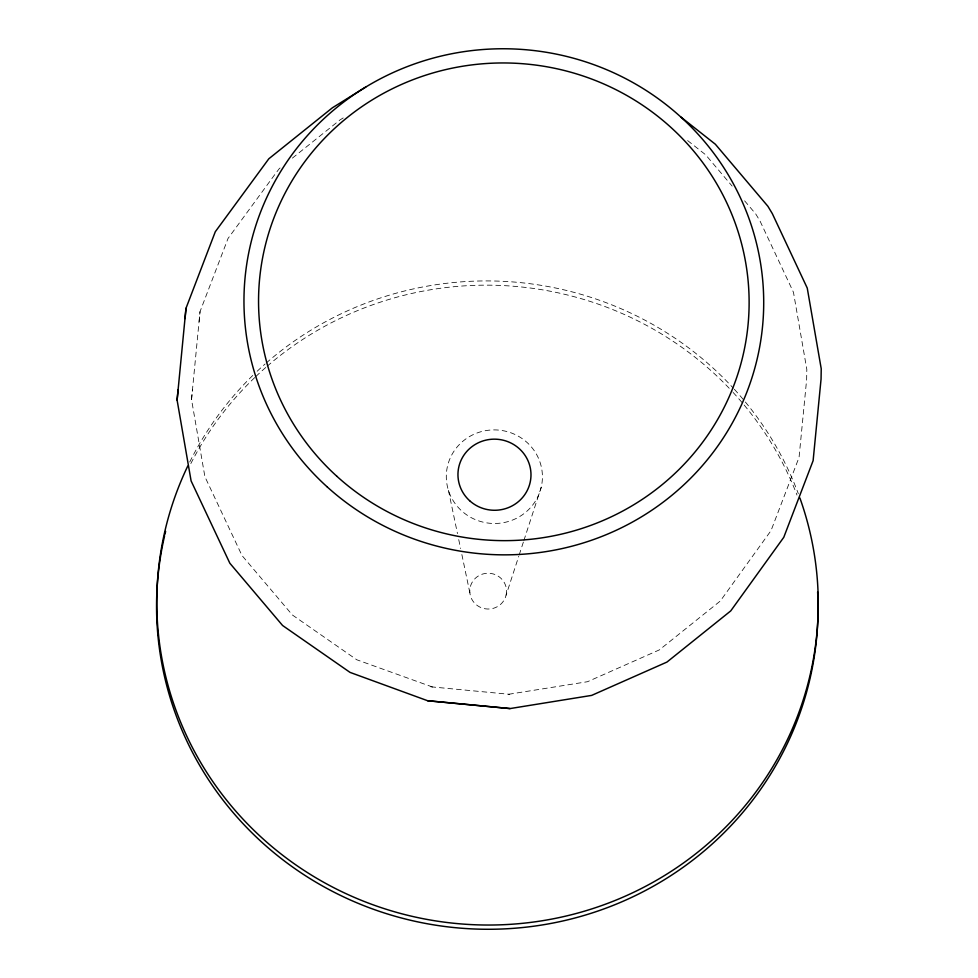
<?xml version="1.0" encoding="UTF-8"?>
<svg xmlns="http://www.w3.org/2000/svg" width="978" height="978" viewBox="0 0 978 978"><rect width="100%" height="100%" fill="white"/><g stroke="black" fill="none" stroke-linecap="round" stroke-linejoin="round"><path stroke-width="0.73" stroke-dasharray="4.89 3.67" d="M432.594 687.045L356.762 659.759L292.349 614.966L241.982 555.504L204.903 476.726L191.529 399.55L192.446 389.403M199.109 321.689L200.025 311.64L228.021 238.485L274.525 174.94L279.292 168.619L282.862 165.759M191.529 399.55L200.025 311.64M506.091 595.186A18.386 17.897 3.1 0 0 482.765 574.013A18.386 17.897 3.1 0 0 475.65 604.208A18.386 17.897 3.1 0 0 506.091 595.186L518.731 556.348M519.196 554.905L523.413 541.959M523.878 540.516L541.201 487.288A48.056 46.785 3.1 0 0 480.247 431.921A48.056 46.785 3.1 0 0 461.64 510.871A48.056 46.785 3.1 0 0 541.201 487.288M292.385 158.118L339.977 119.939L345.148 116.724M508.621 694.282L587.485 681.715L659.368 649.893L720.285 601.03L771.031 530.602L799.063 457.374L806.642 379.513L806.813 369.391L793.464 292.3L760.077 221.15L755.75 213.974L742.962 198.876M430.846 686.813L509.538 694.307M687.62 140.575L705.578 154.732L732.143 186.101M448.437 490.308L457.484 533.621M458.731 539.587L460.601 548.548M461.861 554.526L470.589 596.348M189.72 462.019A330.772 322.031 3.1 0 1 252.752 375.466M257.141 371.261A330.772 322.031 3.1 0 1 265.038 364.048M266.187 363.046A330.772 322.031 3.1 0 1 733.304 388.156M734.331 389.281A330.772 322.031 3.1 0 1 744.405 400.846M745.383 402.019A330.772 322.031 3.1 0 1 798.305 493.645M190.844 463.572A330.772 322.031 3.1 0 1 254.708 377.594M255.808 376.542A330.772 322.031 3.1 0 1 265.967 367.288M267.116 366.273A330.772 322.031 3.1 0 1 732.033 391.273M733.072 392.398A330.772 322.031 3.1 0 1 743.194 403.902M744.172 405.075A330.772 322.031 3.1 0 1 796.997 495.064"/><path stroke-width="1.47" d="M680.798 116.993L715.346 144.231L767.901 206.285L772.302 213.595L807.253 288.082L821.227 368.779L821.055 379.146L813.121 460.65L783.769 537.325L730.749 610.895L666.947 662.069L591.666 695.395L510.039 708.573L427.63 700.737L350.051 672.399L282.581 625.492L229.842 563.218L191.101 480.919L177.104 400.124L178.057 389.733M185.05 318.608L185.979 308.314L215.294 231.737L268.828 158.778L332.398 107.788L365.809 87.018M177.104 400.124L185.979 308.314M427.63 700.737L510.039 708.573M799.857 497.9A330.772 322.031 3.1 0 1 470.858 924.577A330.772 322.031 3.1 0 1 187.739 466.09M817.62 591.983A330.772 322.031 3.1 0 1 459.11 928.024A330.772 322.031 3.1 0 1 164.585 535.773M164.915 534.318A330.772 322.031 3.1 0 1 165.624 531.421M336.811 476.249A245.307 238.828 3.1 0 0 742.913 355.87A245.307 238.828 3.1 0 0 431.787 73.289A245.307 238.828 3.1 0 0 336.811 476.249M326.872 486.616A259.891 253.021 3.1 0 0 757.131 359.085A259.891 253.021 3.1 0 0 427.508 59.707A259.891 253.021 3.1 0 0 326.872 486.616M469.611 500.687A36.516 35.55 3.1 0 0 530.064 482.765A36.516 35.55 3.1 0 0 483.743 440.699A36.516 35.55 3.1 0 0 469.611 500.687"/></g></svg>
